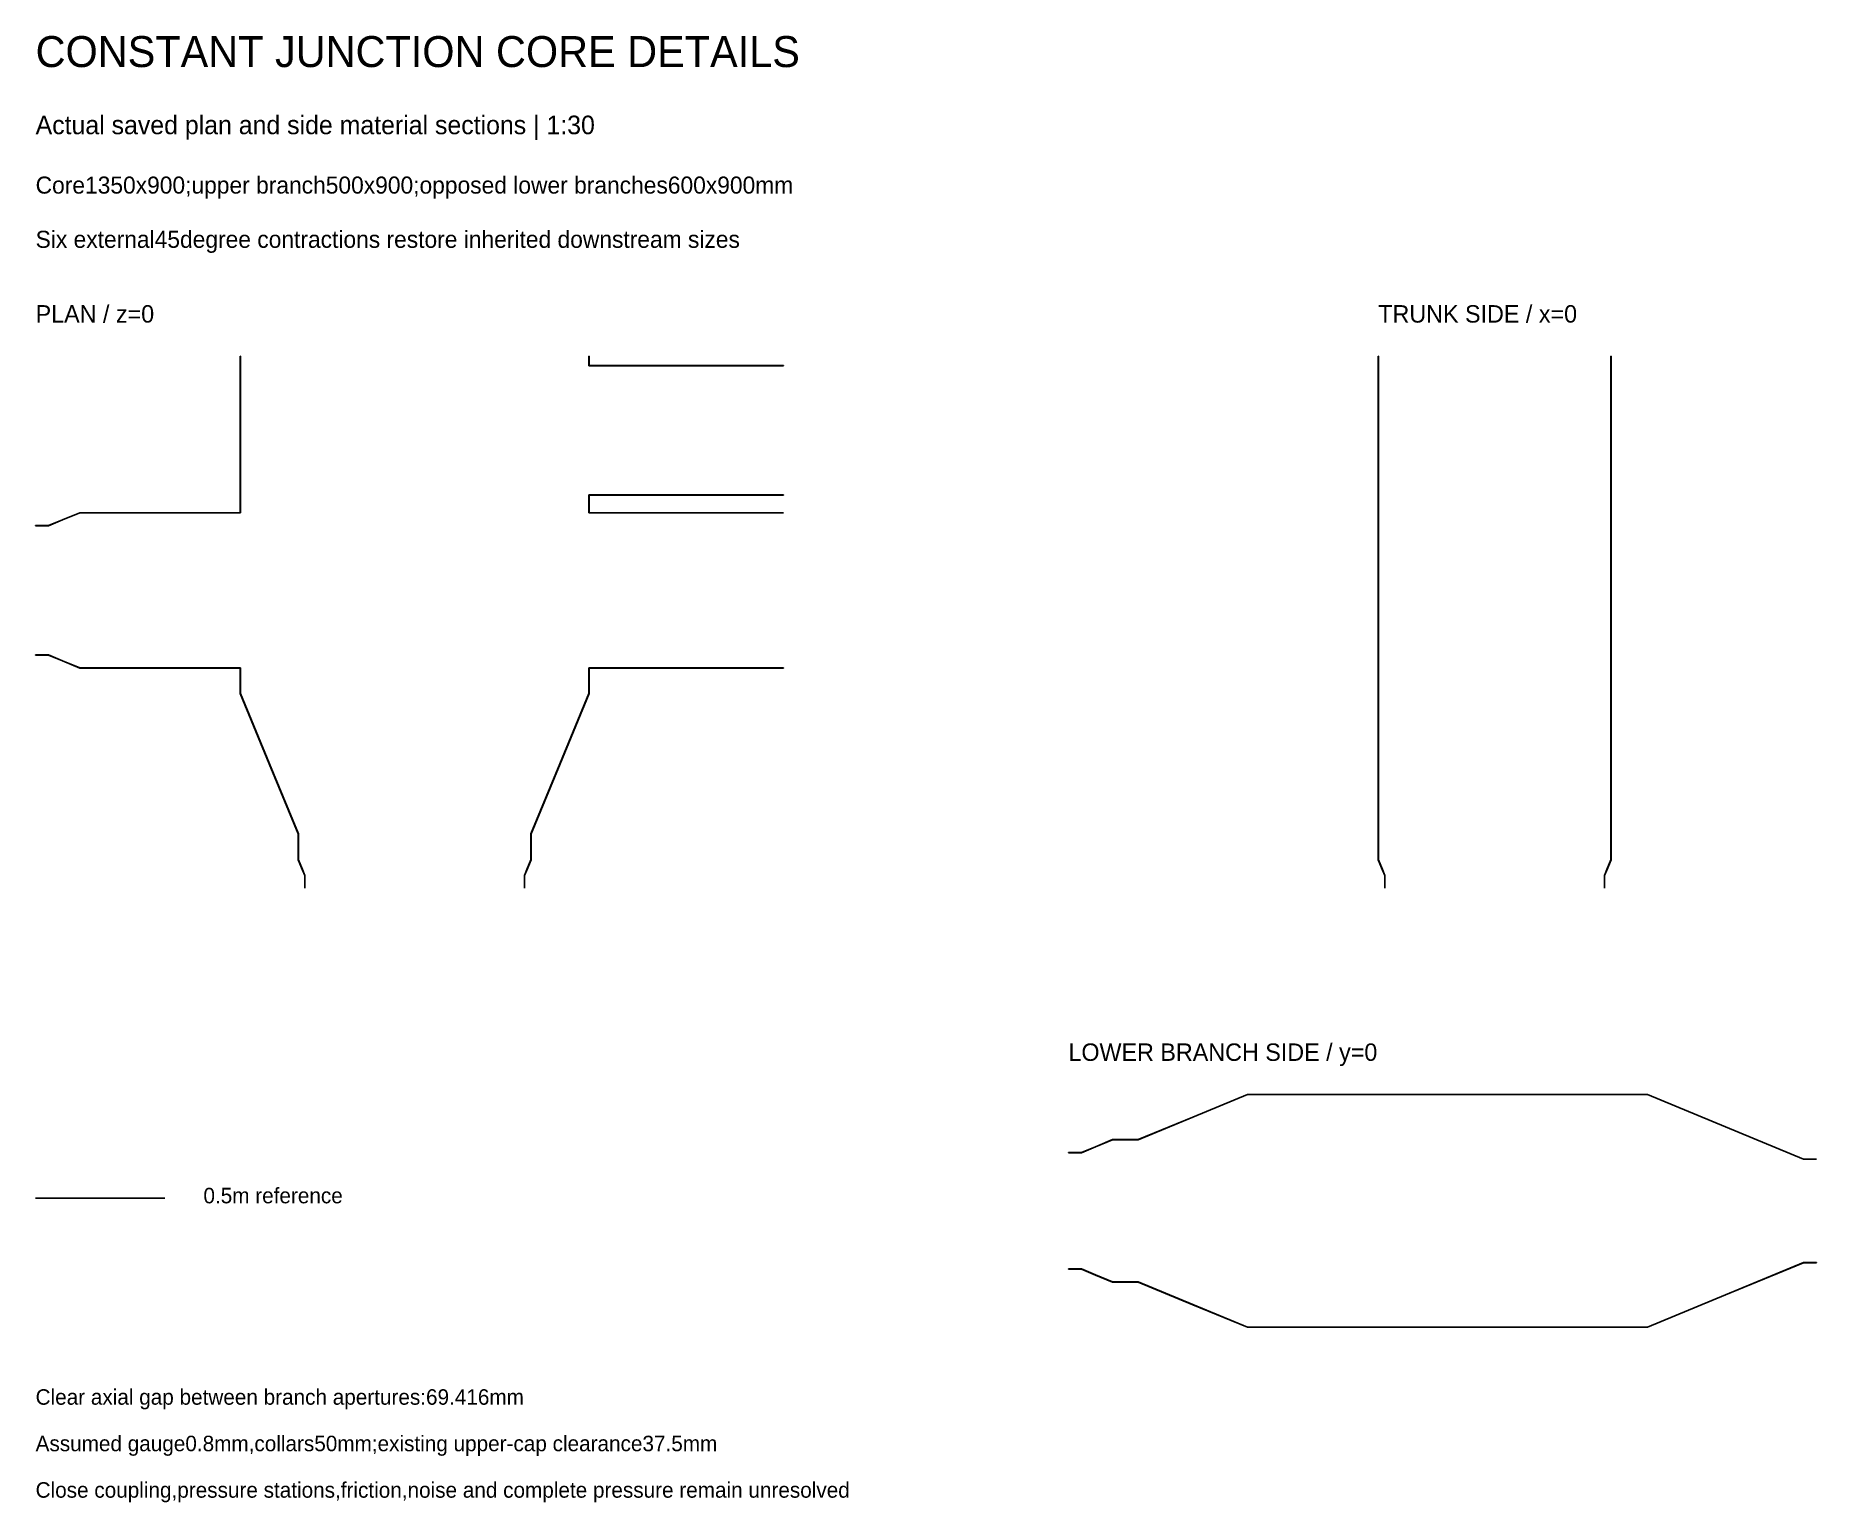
# Model space of a CAD drawing. Header units: metres. Extents: x 0.3 to 7.2, y 0.12 to 5.8.
import ezdxf

# ---------------------------------------------------------------- set-up
doc = ezdxf.new("R2010")
doc.units = ezdxf.units.M
for name, color, linetype in [('BSA_DETAIL_CUT', 7, 'Continuous'), ('BSA_DETAIL_NOTES', 7, 'Continuous'), ('BSA_SECTION_REFERENCE', 7, 'Continuous')]:
    doc.layers.add(name, color=color, linetype=linetype)

msp = doc.modelspace()

# ---------------------------------------------------------------- linework, layer by layer
at = {"layer": 'BSA_DETAIL_CUT'}
for p, q in [((1.0924, 4.5605), (1.0924, 4.2574)), ((1.0928, 4.5605), (1.0924, 4.5605)), ((1.0928, 4.5605), (1.0932, 4.5605)), ((1.0932, 4.257), (1.0932, 4.5605)), ((2.4432, 4.5605), (2.4436, 4.5605)), ((2.4432, 4.5417), (2.4432, 4.5605)), ((2.444, 4.5605), (2.4436, 4.5605)), ((2.444, 4.5605), (2.444, 4.5421)), ((5.5, 4.5605), (5.5, 4.5421)), ((5.5, 4.5605), (5.5004, 4.5605)), ((5.5008, 4.5605), (5.5004, 4.5605)), ((5.5008, 4.5417), (5.5008, 4.5605)), ((6.4012, 4.5605), (6.4008, 4.5605)), ((6.4008, 4.5605), (6.4008, 4.5417)), ((6.4012, 4.5605), (6.4016, 4.5605)), ((6.4016, 4.5421), (6.4016, 4.5605)), ((2.4432, 4.5417), (2.4432, 4.523)), ((2.4432, 4.523), (2.4682, 4.523)), ((2.444, 4.5238), (2.444, 4.5421)), ((2.4686, 4.5238), (2.444, 4.5238)), ((2.4932, 4.523), (2.4682, 4.523)), ((2.4686, 4.5238), (2.4932, 4.5238)), ((2.4932, 4.5234), (2.4932, 4.5238)), ((2.4932, 4.5234), (2.4932, 4.5238)), ((2.5182, 4.5238), (2.4932, 4.5238)), ((2.4932, 4.5234), (2.4932, 4.523)), ((2.4932, 4.5234), (2.4932, 4.523)), ((2.4932, 4.523), (2.5182, 4.523)), ((2.5182, 4.5238), (2.5432, 4.5238)), ((2.5432, 4.523), (2.5182, 4.523)), ((2.9608, 4.5238), (2.5432, 4.5238)), ((2.5432, 4.523), (2.961, 4.523)), ((2.9608, 4.5238), (3.1468, 4.5238)), ((3.1468, 4.523), (2.961, 4.523)), ((3.1718, 4.5238), (3.1468, 4.5238)), ((3.1468, 4.523), (3.1718, 4.523)), ((3.1718, 4.5238), (3.1968, 4.5238)), ((3.1968, 4.523), (3.1718, 4.523)), ((3.1968, 4.5234), (3.1968, 4.5238)), ((3.1968, 4.5234), (3.1968, 4.523)), ((5.5, 4.5421), (5.5, 4.2913)), ((5.5008, 4.2917), (5.5008, 4.5417)), ((6.4008, 4.5417), (6.4008, 4.2917)), ((6.4016, 4.2913), (6.4016, 4.5421)), ((5.5, 3.9883), (5.5, 4.2913)), ((5.5008, 4.2917), (5.5008, 3.9883)), ((6.4008, 3.9883), (6.4008, 4.2917)), ((6.4016, 4.2913), (6.4016, 3.9883)), ((1.0924, 3.9544), (1.0924, 4.2574)), ((1.0932, 4.257), (1.0932, 3.9536)), ((2.4432, 4.023), (2.4682, 4.023)), ((2.4432, 3.9883), (2.4432, 4.023)), ((2.4686, 4.0222), (2.444, 4.0222)), ((2.444, 4.0222), (2.444, 3.9883)), ((2.4932, 4.023), (2.4682, 4.023)), ((2.4686, 4.0222), (2.4932, 4.0222)), ((2.4932, 4.0226), (2.4932, 4.023)), ((2.4932, 4.0226), (2.4932, 4.023)), ((2.4932, 4.023), (2.5182, 4.023)), ((2.4932, 4.0226), (2.4932, 4.0222)), ((2.4932, 4.0226), (2.4932, 4.0222)), ((2.5182, 4.0222), (2.4932, 4.0222)), ((2.5432, 4.023), (2.5182, 4.023)), ((2.5182, 4.0222), (2.5432, 4.0222)), ((2.5432, 4.023), (2.961, 4.023)), ((2.9608, 4.0222), (2.5432, 4.0222)), ((2.9608, 4.0222), (3.1468, 4.0222)), ((3.1468, 4.023), (2.961, 4.023)), ((3.1468, 4.023), (3.1718, 4.023)), ((3.1718, 4.0222), (3.1468, 4.0222)), ((3.1968, 4.023), (3.1718, 4.023)), ((3.1718, 4.0222), (3.1968, 4.0222)), ((3.1968, 4.0226), (3.1968, 4.023)), ((3.1968, 4.0226), (3.1968, 4.0222)), ((0.4043, 3.9269), (0.4707, 3.9544)), ((0.4707, 3.9536), (0.4043, 3.9261)), ((0.4957, 3.9544), (0.4707, 3.9544)), ((0.4707, 3.9536), (0.4957, 3.9536)), ((0.4957, 3.9544), (0.5207, 3.9544)), ((0.5207, 3.9536), (0.4957, 3.9536)), ((0.5457, 3.9544), (0.5207, 3.9544)), ((0.5207, 3.954), (0.5207, 3.9544)), ((0.5207, 3.954), (0.5207, 3.9544)), ((0.5207, 3.954), (0.5207, 3.9536)), ((0.5207, 3.954), (0.5207, 3.9536)), ((0.5207, 3.9536), (0.5457, 3.9536)), ((0.5457, 3.9544), (0.5707, 3.9544)), ((0.5707, 3.9536), (0.5457, 3.9536)), ((0.7311, 3.9544), (0.5707, 3.9544)), ((0.5707, 3.9536), (0.731, 3.9536)), ((0.9932, 3.9536), (0.731, 3.9536)), ((0.7311, 3.9544), (0.9932, 3.9544)), ((1.0182, 3.9544), (0.9932, 3.9544)), ((0.9932, 3.9536), (1.0182, 3.9536)), ((1.0182, 3.9544), (1.0432, 3.9544)), ((1.0432, 3.9536), (1.0182, 3.9536)), ((1.0432, 3.954), (1.0432, 3.9544)), ((1.0678, 3.9544), (1.0432, 3.9544)), ((1.0432, 3.954), (1.0432, 3.9544)), ((1.0432, 3.954), (1.0432, 3.9536)), ((1.0432, 3.954), (1.0432, 3.9536)), ((1.0432, 3.9536), (1.0682, 3.9536)), ((1.0678, 3.9544), (1.0924, 3.9544)), ((1.0932, 3.9536), (1.0682, 3.9536)), ((2.4432, 3.9883), (2.4432, 3.9536)), ((2.4432, 3.9536), (2.4682, 3.9536)), ((2.444, 3.9544), (2.444, 3.9883)), ((2.4686, 3.9544), (2.444, 3.9544)), ((2.4932, 3.9536), (2.4682, 3.9536)), ((2.4686, 3.9544), (2.4932, 3.9544)), ((2.4932, 3.954), (2.4932, 3.9544)), ((2.4932, 3.954), (2.4932, 3.9544)), ((2.5182, 3.9544), (2.4932, 3.9544)), ((2.4932, 3.954), (2.4932, 3.9536)), ((2.4932, 3.954), (2.4932, 3.9536)), ((2.4932, 3.9536), (2.5182, 3.9536)), ((2.5182, 3.9544), (2.5432, 3.9544)), ((2.5432, 3.9536), (2.5182, 3.9536)), ((2.9608, 3.9544), (2.5432, 3.9544)), ((2.5432, 3.9536), (2.961, 3.9536)), ((2.9608, 3.9544), (3.1468, 3.9544)), ((3.1468, 3.9536), (2.961, 3.9536)), ((3.1718, 3.9544), (3.1468, 3.9544)), ((3.1468, 3.9536), (3.1718, 3.9536)), ((3.1718, 3.9544), (3.1968, 3.9544)), ((3.1968, 3.9536), (3.1718, 3.9536)), ((3.1968, 3.954), (3.1968, 3.9544)), ((3.1968, 3.954), (3.1968, 3.9536)), ((5.5, 3.9883), (5.5, 3.9544)), ((5.5, 3.9544), (5.5, 3.6536)), ((5.5008, 3.9536), (5.5008, 3.9883)), ((5.5008, 3.6536), (5.5008, 3.9536)), ((6.4008, 3.9883), (6.4008, 3.9536)), ((6.4008, 3.6536), (6.4008, 3.9536)), ((6.4016, 3.9544), (6.4016, 3.9883)), ((6.4016, 3.9544), (6.4016, 3.6536)), ((0.325, 3.9044), (0.3, 3.9044)), ((0.3, 3.904), (0.3, 3.9044)), ((0.3, 3.904), (0.3, 3.9036)), ((0.3, 3.9036), (0.325, 3.9036)), ((0.325, 3.9044), (0.35, 3.9044)), ((0.35, 3.9036), (0.325, 3.9036)), ((0.4043, 3.9269), (0.35, 3.9044)), ((0.35, 3.9036), (0.4043, 3.9261)), ((5.5, 3.3528), (5.5, 3.6536)), ((5.5008, 3.6536), (5.5008, 3.3536)), ((6.4008, 3.6536), (6.4008, 3.3536)), ((6.4016, 3.3528), (6.4016, 3.6536)), ((0.3, 3.4036), (0.325, 3.4036)), ((0.3, 3.4032), (0.3, 3.4036)), ((0.3, 3.4032), (0.3, 3.4028)), ((0.325, 3.4028), (0.3, 3.4028)), ((0.35, 3.4036), (0.325, 3.4036)), ((0.325, 3.4028), (0.35, 3.4028)), ((0.35, 3.4036), (0.4043, 3.3811)), ((0.4043, 3.3802), (0.35, 3.4028)), ((0.4707, 3.3536), (0.4043, 3.3811)), ((0.4043, 3.3802), (0.4707, 3.3528)), ((0.4707, 3.3536), (0.4957, 3.3536)), ((0.4957, 3.3528), (0.4707, 3.3528)), ((0.5207, 3.3536), (0.4957, 3.3536)), ((0.4957, 3.3528), (0.5207, 3.3528)), ((0.5207, 3.3536), (0.5457, 3.3536)), ((0.5207, 3.3536), (0.5207, 3.3532)), ((0.5207, 3.3532), (0.5207, 3.3536)), ((0.5207, 3.3528), (0.5207, 3.3532)), ((0.5207, 3.3532), (0.5207, 3.3528)), ((0.5457, 3.3528), (0.5207, 3.3528)), ((0.5707, 3.3536), (0.5457, 3.3536)), ((0.5457, 3.3528), (0.5707, 3.3528)), ((0.5707, 3.3536), (0.731, 3.3536)), ((0.7311, 3.3528), (0.5707, 3.3528)), ((0.9932, 3.3536), (0.731, 3.3536)), ((0.7311, 3.3528), (0.9932, 3.3528)), ((0.9932, 3.3536), (1.0182, 3.3536)), ((1.0182, 3.3528), (0.9932, 3.3528)), ((1.0432, 3.3536), (1.0182, 3.3536)), ((1.0182, 3.3528), (1.0432, 3.3528)), ((1.0432, 3.3532), (1.0432, 3.3536)), ((1.0432, 3.3536), (1.0682, 3.3536)), ((1.0432, 3.3532), (1.0432, 3.3536)), ((1.0432, 3.3532), (1.0432, 3.3528)), ((1.0432, 3.3532), (1.0432, 3.3528)), ((1.0678, 3.3528), (1.0432, 3.3528)), ((1.0678, 3.3528), (1.0924, 3.3528)), ((1.0932, 3.3536), (1.0682, 3.3536)), ((1.0924, 3.3528), (1.0924, 3.3282)), ((1.0924, 3.3036), (1.0924, 3.3282)), ((1.0932, 3.3286), (1.0932, 3.3536)), ((1.0932, 3.3286), (1.0932, 3.3036)), ((2.4432, 3.3286), (2.4432, 3.3536)), ((2.4432, 3.3536), (2.4682, 3.3536)), ((2.4432, 3.3286), (2.4432, 3.3036)), ((2.4686, 3.3528), (2.444, 3.3528)), ((2.444, 3.3528), (2.444, 3.3282)), ((2.444, 3.3036), (2.444, 3.3282)), ((2.4932, 3.3536), (2.4682, 3.3536)), ((2.4686, 3.3528), (2.4932, 3.3528)), ((2.4932, 3.3532), (2.4932, 3.3536)), ((2.4932, 3.3532), (2.4932, 3.3536)), ((2.4932, 3.3536), (2.5182, 3.3536)), ((2.4932, 3.3532), (2.4932, 3.3528)), ((2.4932, 3.3532), (2.4932, 3.3528)), ((2.5182, 3.3528), (2.4932, 3.3528)), ((2.5432, 3.3536), (2.5182, 3.3536)), ((2.5182, 3.3528), (2.5432, 3.3528)), ((2.5432, 3.3536), (2.961, 3.3536)), ((2.9608, 3.3528), (2.5432, 3.3528)), ((2.9608, 3.3528), (3.1468, 3.3528)), ((3.1468, 3.3536), (2.961, 3.3536)), ((3.1468, 3.3536), (3.1718, 3.3536)), ((3.1718, 3.3528), (3.1468, 3.3528)), ((3.1968, 3.3536), (3.1718, 3.3536)), ((3.1718, 3.3528), (3.1968, 3.3528)), ((3.1968, 3.3532), (3.1968, 3.3536)), ((3.1968, 3.3532), (3.1968, 3.3528)), ((5.5, 3.3528), (5.5, 3.3282)), ((5.5, 3.3036), (5.5, 3.3282)), ((5.5008, 3.3286), (5.5008, 3.3536)), ((5.5008, 3.3286), (5.5008, 3.3036)), ((6.4008, 3.3286), (6.4008, 3.3536)), ((6.4008, 3.3286), (6.4008, 3.3036)), ((6.4016, 3.3528), (6.4016, 3.3282)), ((6.4016, 3.3036), (6.4016, 3.3282)), ((1.0924, 3.3036), (1.0928, 3.3036)), ((1.0924, 3.3036), (1.0928, 3.3036)), ((1.0924, 3.2786), (1.0924, 3.3036)), ((1.0924, 3.2786), (1.0924, 3.2536)), ((1.2049, 2.982), (1.0924, 3.2536)), ((1.0932, 3.3036), (1.0928, 3.3036)), ((1.0932, 3.3036), (1.0928, 3.3036)), ((1.0932, 3.3036), (1.0932, 3.2786)), ((1.0932, 3.2536), (1.0932, 3.2786)), ((1.0932, 3.2536), (1.2057, 2.982)), ((2.4432, 3.2536), (2.3307, 2.982)), ((2.3315, 2.982), (2.444, 3.2536)), ((2.4432, 3.3036), (2.4436, 3.3036)), ((2.4436, 3.3036), (2.4432, 3.3036)), ((2.4432, 3.3036), (2.4432, 3.2786)), ((2.4432, 3.2536), (2.4432, 3.2786)), ((2.444, 3.3036), (2.4436, 3.3036)), ((2.4436, 3.3036), (2.444, 3.3036)), ((2.444, 3.2786), (2.444, 3.3036)), ((2.444, 3.2786), (2.444, 3.2536)), ((5.5004, 3.3036), (5.5, 3.3036)), ((5.5, 3.3036), (5.5004, 3.3036)), ((5.5, 3.2786), (5.5, 3.3036)), ((5.5, 3.2786), (5.5, 3.2536)), ((5.5, 2.9277), (5.5, 3.2536)), ((5.5004, 3.3036), (5.5008, 3.3036)), ((5.5008, 3.3036), (5.5004, 3.3036)), ((5.5008, 3.3036), (5.5008, 3.2786)), ((5.5008, 3.2536), (5.5008, 3.2786)), ((5.5008, 3.2536), (5.5008, 2.9276)), ((6.4008, 3.3036), (6.4012, 3.3036)), ((6.4008, 3.3036), (6.4012, 3.3036)), ((6.4008, 3.3036), (6.4008, 3.2786)), ((6.4008, 3.2536), (6.4008, 3.2786)), ((6.4008, 3.2536), (6.4008, 2.9276)), ((6.4016, 3.3036), (6.4012, 3.3036)), ((6.4016, 3.3036), (6.4012, 3.3036)), ((6.4016, 3.2786), (6.4016, 3.3036)), ((6.4016, 3.2786), (6.4016, 3.2536)), ((6.4016, 2.9277), (6.4016, 3.2536)), ((1.2049, 2.982), (1.3174, 2.7104)), ((1.3182, 2.7104), (1.2057, 2.982)), ((2.2182, 2.7104), (2.3307, 2.982)), ((2.3315, 2.982), (2.219, 2.7104)), ((5.5, 2.9277), (5.5, 2.7104)), ((5.5008, 2.7104), (5.5008, 2.9276)), ((6.4008, 2.7104), (6.4008, 2.9276)), ((6.4016, 2.9277), (6.4016, 2.7104)), ((1.3174, 2.6854), (1.3174, 2.7104)), ((1.3182, 2.7104), (1.3182, 2.6854)), ((2.2182, 2.7104), (2.2182, 2.6854)), ((2.219, 2.6854), (2.219, 2.7104)), ((5.5, 2.6854), (5.5, 2.7104)), ((5.5008, 2.7104), (5.5008, 2.6854)), ((6.4008, 2.7104), (6.4008, 2.6854)), ((6.4016, 2.6854), (6.4016, 2.7104)), ((1.3174, 2.6854), (1.3174, 2.6604)), ((1.3178, 2.6604), (1.3174, 2.6604)), ((1.3178, 2.6604), (1.3174, 2.6604)), ((1.3174, 2.6354), (1.3174, 2.6604)), ((1.3174, 2.6354), (1.3174, 2.6104)), ((1.3178, 2.6604), (1.3182, 2.6604)), ((1.3178, 2.6604), (1.3182, 2.6604)), ((1.3182, 2.6604), (1.3182, 2.6854)), ((1.3182, 2.6604), (1.3182, 2.6354)), ((1.3182, 2.6104), (1.3182, 2.6354)), ((2.2182, 2.6604), (2.2182, 2.6854)), ((2.2186, 2.6604), (2.2182, 2.6604)), ((2.2186, 2.6604), (2.2182, 2.6604)), ((2.2182, 2.6604), (2.2182, 2.6354)), ((2.2182, 2.6104), (2.2182, 2.6354)), ((2.2186, 2.6604), (2.219, 2.6604)), ((2.2186, 2.6604), (2.219, 2.6604)), ((2.219, 2.6854), (2.219, 2.6604)), ((2.219, 2.6354), (2.219, 2.6604)), ((2.219, 2.6354), (2.219, 2.6104)), ((5.5, 2.6854), (5.5, 2.6604)), ((5.5, 2.6604), (5.5004, 2.6604)), ((5.5, 2.6604), (5.5004, 2.6604)), ((5.5, 2.6354), (5.5, 2.6604)), ((5.5, 2.6354), (5.5, 2.6104)), ((5.5008, 2.6604), (5.5004, 2.6604)), ((5.5008, 2.6604), (5.5004, 2.6604)), ((5.5008, 2.6604), (5.5008, 2.6854)), ((5.5008, 2.6604), (5.5008, 2.6354)), ((5.5008, 2.6104), (5.5008, 2.6354)), ((6.4008, 2.6604), (6.4008, 2.6854)), ((6.4008, 2.6604), (6.4012, 2.6604)), ((6.4008, 2.6604), (6.4012, 2.6604)), ((6.4008, 2.6604), (6.4008, 2.6354)), ((6.4008, 2.6104), (6.4008, 2.6354)), ((6.4016, 2.6604), (6.4012, 2.6604)), ((6.4016, 2.6604), (6.4012, 2.6604)), ((6.4016, 2.6854), (6.4016, 2.6604)), ((6.4016, 2.6354), (6.4016, 2.6604)), ((6.4016, 2.6354), (6.4016, 2.6104)), ((1.3303, 2.5793), (1.3174, 2.6104)), ((1.3182, 2.6104), (1.3311, 2.5793)), ((1.3303, 2.5793), (1.3424, 2.55)), ((1.3432, 2.55), (1.3311, 2.5793)), ((2.1932, 2.55), (2.2053, 2.5793)), ((2.2061, 2.5793), (2.194, 2.55)), ((2.2182, 2.6104), (2.2053, 2.5793)), ((2.2061, 2.5793), (2.219, 2.6104)), ((5.5129, 2.5793), (5.5, 2.6104)), ((5.5008, 2.6104), (5.5137, 2.5793)), ((5.5129, 2.5793), (5.525, 2.55)), ((5.5258, 2.55), (5.5137, 2.5793)), ((6.3758, 2.55), (6.3879, 2.5793)), ((6.3887, 2.5793), (6.3766, 2.55)), ((6.4008, 2.6104), (6.3879, 2.5793)), ((6.3887, 2.5793), (6.4016, 2.6104)), ((1.3424, 2.525), (1.3424, 2.55)), ((1.3424, 2.525), (1.3424, 2.5)), ((1.3428, 2.5), (1.3424, 2.5)), ((1.3428, 2.5), (1.3432, 2.5)), ((1.3432, 2.55), (1.3432, 2.525)), ((1.3432, 2.5), (1.3432, 2.525)), ((2.1932, 2.55), (2.1932, 2.525)), ((2.1932, 2.5), (2.1932, 2.525)), ((2.1936, 2.5), (2.1932, 2.5)), ((2.1936, 2.5), (2.194, 2.5)), ((2.194, 2.525), (2.194, 2.55)), ((2.194, 2.525), (2.194, 2.5)), ((5.525, 2.525), (5.525, 2.55)), ((5.525, 2.525), (5.525, 2.5)), ((5.525, 2.5), (5.5254, 2.5)), ((5.5258, 2.5), (5.5254, 2.5)), ((5.5258, 2.55), (5.5258, 2.525)), ((5.5258, 2.5), (5.5258, 2.525)), ((6.3758, 2.55), (6.3758, 2.525)), ((6.3758, 2.5), (6.3758, 2.525)), ((6.3758, 2.5), (6.3762, 2.5)), ((6.3766, 2.5), (6.3762, 2.5)), ((6.3766, 2.525), (6.3766, 2.55)), ((6.3766, 2.525), (6.3766, 2.5)), ((4.782, 1.6141), (4.9932, 1.7016)), ((4.9932, 1.7008), (4.782, 1.6133)), ((5.0182, 1.7016), (4.9932, 1.7016)), ((4.9932, 1.7008), (5.0182, 1.7008)), ((5.0182, 1.7016), (5.0432, 1.7016)), ((5.0432, 1.7008), (5.0182, 1.7008)), ((5.0432, 1.7016), (5.0432, 1.7012)), ((5.0678, 1.7016), (5.0432, 1.7016)), ((5.0432, 1.7016), (5.0432, 1.7012)), ((5.0432, 1.7008), (5.0432, 1.7012)), ((5.0432, 1.7008), (5.0432, 1.7012)), ((5.0432, 1.7008), (5.0682, 1.7008)), ((5.0678, 1.7016), (5.0924, 1.7016)), ((5.0932, 1.7008), (5.0682, 1.7008)), ((5.7682, 1.7016), (5.0924, 1.7016)), ((5.0932, 1.7008), (5.7682, 1.7008)), ((5.7682, 1.7016), (6.444, 1.7016)), ((6.4432, 1.7008), (5.7682, 1.7008)), ((6.4432, 1.7008), (6.4682, 1.7008)), ((6.4686, 1.7016), (6.444, 1.7016)), ((6.4932, 1.7008), (6.4682, 1.7008)), ((6.4686, 1.7016), (6.4932, 1.7016)), ((6.4932, 1.7016), (6.4932, 1.7012)), ((6.4932, 1.7016), (6.4932, 1.7012)), ((6.5182, 1.7016), (6.4932, 1.7016)), ((6.4932, 1.7008), (6.4932, 1.7012)), ((6.4932, 1.7008), (6.4932, 1.7012)), ((6.4932, 1.7008), (6.5182, 1.7008)), ((6.5182, 1.7016), (6.5432, 1.7016)), ((6.5432, 1.7008), (6.5182, 1.7008)), ((6.845, 1.5766), (6.5432, 1.7016)), ((6.5432, 1.7008), (6.845, 1.5758)), ((4.782, 1.6141), (4.5707, 1.5266)), ((4.5707, 1.5258), (4.782, 1.6133)), ((4.4049, 1.4993), (4.4707, 1.5266)), ((4.4707, 1.5258), (4.4049, 1.4985)), ((4.4957, 1.5266), (4.4707, 1.5266)), ((4.4707, 1.5258), (4.4957, 1.5258)), ((4.4957, 1.5266), (4.5207, 1.5266)), ((4.5207, 1.5258), (4.4957, 1.5258)), ((4.5457, 1.5266), (4.5207, 1.5266)), ((4.5207, 1.5266), (4.5207, 1.5262)), ((4.5207, 1.5266), (4.5207, 1.5262)), ((4.5207, 1.5258), (4.5207, 1.5262)), ((4.5207, 1.5258), (4.5207, 1.5262)), ((4.5207, 1.5258), (4.5457, 1.5258)), ((4.5457, 1.5266), (4.5707, 1.5266)), ((4.5707, 1.5258), (4.5457, 1.5258)), ((6.845, 1.5766), (7.1468, 1.4516)), ((7.1468, 1.4508), (6.845, 1.5758)), ((4.325, 1.4766), (4.3, 1.4766)), ((4.3, 1.4766), (4.3, 1.4762)), ((4.3, 1.4758), (4.3, 1.4762)), ((4.3, 1.4758), (4.325, 1.4758)), ((4.325, 1.4766), (4.35, 1.4766)), ((4.35, 1.4758), (4.325, 1.4758)), ((4.4049, 1.4993), (4.35, 1.4766)), ((4.35, 1.4758), (4.4049, 1.4985)), ((7.1718, 1.4516), (7.1468, 1.4516)), ((7.1468, 1.4508), (7.1718, 1.4508)), ((7.1718, 1.4516), (7.1968, 1.4516)), ((7.1968, 1.4508), (7.1718, 1.4508)), ((7.1968, 1.4516), (7.1968, 1.4512)), ((7.1968, 1.4508), (7.1968, 1.4512)), ((7.1468, 1.0508), (6.845, 0.9258)), ((6.845, 0.925), (7.1468, 1.05)), ((7.1468, 1.0508), (7.1718, 1.0508)), ((7.1718, 1.05), (7.1468, 1.05)), ((7.1968, 1.0508), (7.1718, 1.0508)), ((7.1718, 1.05), (7.1968, 1.05)), ((7.1968, 1.0508), (7.1968, 1.0504)), ((7.1968, 1.05), (7.1968, 1.0504)), ((4.3, 1.0258), (4.325, 1.0258)), ((4.3, 1.0258), (4.3, 1.0254)), ((4.3, 1.025), (4.3, 1.0254)), ((4.325, 1.025), (4.3, 1.025)), ((4.35, 1.0258), (4.325, 1.0258)), ((4.325, 1.025), (4.35, 1.025)), ((4.35, 1.0258), (4.4049, 1.0031)), ((4.4049, 1.0023), (4.35, 1.025)), ((4.4707, 0.9758), (4.4049, 1.0031)), ((4.4049, 1.0023), (4.4707, 0.975)), ((4.4707, 0.9758), (4.4957, 0.9758)), ((4.4957, 0.975), (4.4707, 0.975)), ((4.5207, 0.9758), (4.4957, 0.9758)), ((4.4957, 0.975), (4.5207, 0.975)), ((4.5207, 0.9758), (4.5207, 0.9754)), ((4.5207, 0.9758), (4.5457, 0.9758)), ((4.5207, 0.9758), (4.5207, 0.9754)), ((4.5207, 0.975), (4.5207, 0.9754)), ((4.5207, 0.975), (4.5207, 0.9754)), ((4.5457, 0.975), (4.5207, 0.975)), ((4.5707, 0.9758), (4.5457, 0.9758)), ((4.5457, 0.975), (4.5707, 0.975)), ((4.5707, 0.9758), (4.782, 0.8883)), ((4.782, 0.8875), (4.5707, 0.975)), ((6.5432, 0.8008), (6.845, 0.9258)), ((6.845, 0.925), (6.5432, 0.8)), ((4.9932, 0.8008), (4.782, 0.8883)), ((4.782, 0.8875), (4.9932, 0.8)), ((4.9932, 0.8008), (5.0182, 0.8008)), ((5.0182, 0.8), (4.9932, 0.8)), ((5.0432, 0.8008), (5.0182, 0.8008)), ((5.0182, 0.8), (5.0432, 0.8)), ((5.0432, 0.8008), (5.0432, 0.8004)), ((5.0432, 0.8008), (5.0682, 0.8008)), ((5.0432, 0.8008), (5.0432, 0.8004)), ((5.0432, 0.8), (5.0432, 0.8004)), ((5.0432, 0.8), (5.0432, 0.8004)), ((5.0432, 0.8), (5.0678, 0.8)), ((5.0924, 0.8), (5.0678, 0.8)), ((5.0932, 0.8008), (5.0682, 0.8008)), ((5.7682, 0.8), (5.0924, 0.8)), ((5.0932, 0.8008), (5.7682, 0.8008)), ((6.4432, 0.8008), (5.7682, 0.8008)), ((5.7682, 0.8), (6.444, 0.8)), ((6.4432, 0.8008), (6.4682, 0.8008)), ((6.4686, 0.8), (6.444, 0.8)), ((6.4932, 0.8008), (6.4682, 0.8008)), ((6.4686, 0.8), (6.4932, 0.8)), ((6.4932, 0.8008), (6.4932, 0.8004)), ((6.4932, 0.8008), (6.4932, 0.8004)), ((6.4932, 0.8008), (6.5182, 0.8008)), ((6.4932, 0.8), (6.4932, 0.8004)), ((6.4932, 0.8), (6.4932, 0.8004)), ((6.5182, 0.8), (6.4932, 0.8)), ((6.5432, 0.8008), (6.5182, 0.8008)), ((6.5182, 0.8), (6.5432, 0.8))]:
    msp.add_line(p, q, dxfattribs=at)
at = {"layer": 'BSA_SECTION_REFERENCE'}
msp.add_line((0.3, 1.3), (0.8, 1.3), dxfattribs=at)

# ---------------------------------------------------------------- texts
at = {"layer": 'BSA_DETAIL_NOTES'}
for s, height, p in [('CONSTANT JUNCTION CORE DETAILS', 0.12, (0.3, 5.68)), ('Actual saved plan and side material sections | 1:30', 0.072, (0.3, 5.42)), ('Core1350x900;upper branch500x900;opposed lower branches600x900mm', 0.066, (0.3, 5.19)), ('Six external45degree contractions restore inherited downstream sizes', 0.066, (0.3, 4.98)), ('PLAN / z=0', 0.0675, (0.3, 4.6905)), ('TRUNK SIDE / x=0', 0.0675, (5.5, 4.6905)), ('LOWER BRANCH SIDE / y=0', 0.0675, (4.3, 1.8316)), ('0.5m reference', 0.06, (0.95, 1.28)), ('Clear axial gap between branch apertures:69.416mm', 0.06, (0.3, 0.5)), ('Assumed gauge0.8mm,collars50mm;existing upper-cap clearance37.5mm', 0.06, (0.3, 0.32)), ('Close coupling,pressure stations,friction,noise and complete pressure remain unresolved', 0.06, (0.3, 0.14))]:
    msp.add_text(s, height=height, dxfattribs=at).set_placement(p)

doc.saveas('drawing.dxf')
